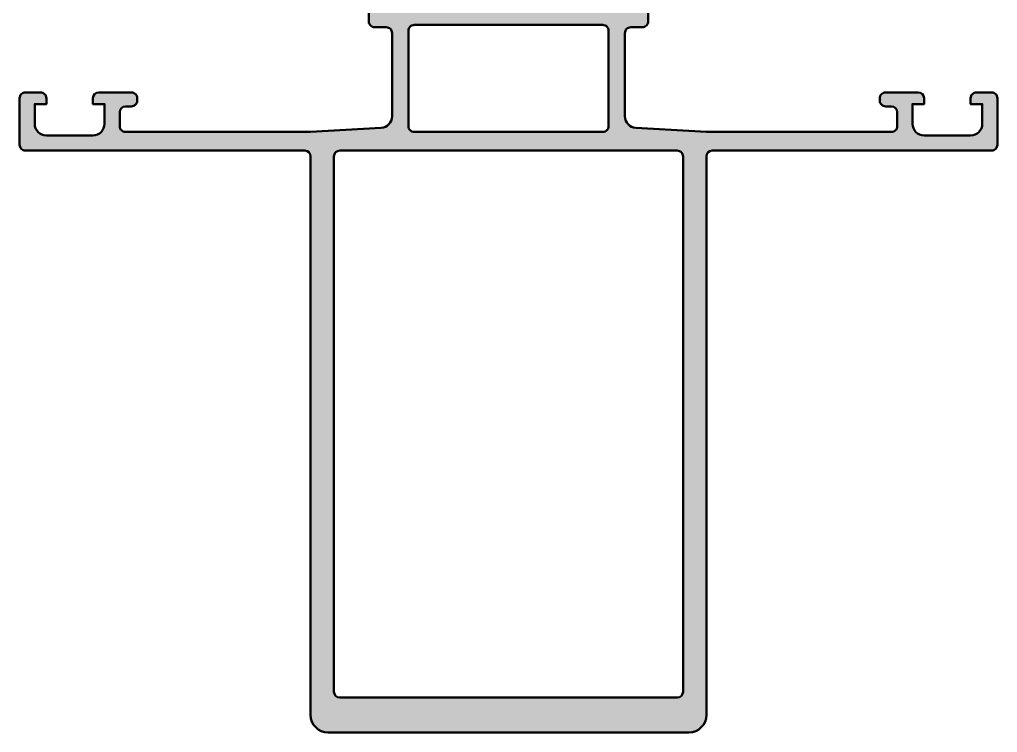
# Model space of a CAD drawing. Extents: x 0 to 84, y -50 to 75.
# Drawn here: x 0 to 84, y -50 to 11.3 of the extents above; entities that cross this region are included whole.
import ezdxf

# ---------------------------------------------------------------- set-up
doc = ezdxf.new("R2010")
doc.units = 0
doc.layers.add('0S-Alu contour', color=7, linetype='Continuous', lineweight=50)
doc.layers.add('0S-Alu hatch', color=252, linetype='Continuous', lineweight=25)

# ---------------------------------------------------------------- blocks, each defined once
blk = doc.blocks.new('346310__5F061762_ABC4_415F_935B_613D40C72568_')
at = {"layer": '0S-Alu hatch'}
h = blk.add_hatch(color=256, dxfattribs=at)
edge = h.paths.add_edge_path()
edge.add_line((31.99999809265137, 10.09999847412109), (31.99999809265138, 2.944488525390632))
edge.add_ellipse((31.00000742106394, 2.944476820800794), major_axis=(-0.9999906716559358, 0), ratio=1, start_angle=93.2692693520097, end_angle=180.0006706298244, ccw=False)
edge.add_line((31.05703544616698, 1.946113586425781), (25, 1.599998474121093))
edge.add_line((25, 1.599998474121093), (9.100006103515623, 1.599998474121093))
edge.add_ellipse((9.10000246415898, 2.099994834764451), major_axis=(-0.4999963606566024, 0), ratio=1, start_angle=-0.000417042864683026, end_angle=90.00041704258717, ccw=False)
edge.add_line((8.600006103515623, 2.099998474123518), (8.600006103515623, 3.300003051757812))
edge.add_ellipse((9.100008844383234, 3.300000310890201), major_axis=(-0.5000027408751234, 0), ratio=1, start_angle=270.0003140785709, end_angle=359.99968592151924, ccw=False)
edge.add_line((9.100006103515623, 3.800003051757812), (9.600006103515623, 3.800003051757812))
edge.add_arc((9.600018985091808, 4.299990170181628), 0.499987118589755, 269.9985238420721, 360.0014761578453)
edge.add_line((10.10000610351562, 4.300003051757092), (10.10000610351562, 4.5))
edge.add_arc((9.600019903500323, 4.5000137999847), 0.4999862002057441, 359.9984185945515, 450.0015814054078)
edge.add_line((9.600006103515621, 5), (6.799987792968749, 5))
edge.add_arc((6.800036528742741, 4.499951264226009), 0.5000487381489358, 90.00558416400735, 179.994415836045)
edge.add_line((6.29998779296875, 4.499999999999544), (6.29998779296875, 4))
edge.add_line((6.29998779296875, 4), (7.29998779296875, 4))
edge.add_line((7.29998779296875, 4), (7.29998779296875, 2.300003051757812))
edge.add_ellipse((6.300035042676396, 2.29995580302645), major_axis=(-0.999952751408627, 0), ratio=1, start_angle=89.99904127429778, end_angle=180.0027072806921, ccw=False)
edge.add_line((6.300018310546876, 1.300003051757812), (2.29998779296875, 1.300003051757812))
edge.add_ellipse((2.300030971468326, 2.300046230257388), major_axis=(-1.000043179431727, 0), ratio=1, start_angle=0.00247383901108833, end_angle=89.99752616102683, ccw=False)
edge.add_line((1.29998779296875, 2.300003051757152), (1.29998779296875, 4))
edge.add_line((1.29998779296875, 4), (2.29998779296875, 4))
edge.add_line((2.29998779296875, 4), (2.29998779296875, 4.5))
edge.add_arc((1.80003856548356, 4.500050770347224), 0.4999492300630801, 359.9941815559002, 450.0023212804758)
edge.add_line((1.800018310546875, 5), (0.5000000000000009, 5))
edge.add_arc((0.4999963606433601, 4.500003639356639), 0.4999963606566055, 89.99958295741312, 180.0004170428646)
edge.add_line((-4e-16, 4.499999999997574), (0, 0.5))
edge.add_arc((0.4999963606433596, 0.4999963606433596), 0.4999963606566047, 179.9995829571354, 270.0004170425876)
edge.add_line((0.5000000000000071, 1e-16), (24.49999046325684, 0))
edge.add_ellipse((24.49997720920579, -0.5000132540510434), major_axis=(-0.5000132542267087, 0), ratio=1, start_angle=180.0015187622907, end_angle=269.99848123788684, ccw=False)
edge.add_line((24.99999046325684, -0.4999999999984454), (24.99999046325685, -48.5))
edge.add_arc((26.4999951718937, -48.49999529136315), 1.500004708644241, 180.0001798546683, 269.9998201438853)
edge.add_line((26.49999046325684, -50), (57.5, -50))
edge.add_arc((57.49999090997713, -48.49999090997714), 1.500009090050399, 270.0003472111936, 359.9996527890366)
edge.add_line((58.99999999999998, -48.499999999994), (59, -0.5))
edge.add_ellipse((59.50001072995539, -0.5000107299553898), major_axis=(-0.5000107300705212, 0), ratio=1, start_angle=270.0012295359307, end_angle=359.9987704642715, ccw=False)
edge.add_line((59.5, 0), (83.49998474121092, 0))
edge.add_arc((83.49998838056757, 0.4999963606433657), 0.4999963606566104, 269.9995829574139, 360.0004170428646)
edge.add_line((83.99998474121094, 0.5000000000024303), (83.99998474121094, 4.5))
edge.add_arc((83.49998838056759, 4.500003639356642), 0.4999963606565953, 359.9995829571354, 450.0004170425878)
edge.add_line((83.49998474121092, 4.999999999999992), (82.19996643066409, 5))
edge.add_arc((82.1999461757274, 4.500050770347172), 0.4999492300631215, 89.997678719524, 180.0058184440372)
edge.add_line((81.69999694824217, 4.500000000000102), (81.69999694824217, 4))
edge.add_line((81.69999694824217, 4), (82.69999694824219, 4))
edge.add_line((82.69999694824219, 4), (82.69999694824219, 2.300003051757812))
edge.add_ellipse((81.6999537697426, 2.300046230257384), major_axis=(-1.000043179431718, 0), ratio=1, start_angle=90.00247383897272, end_angle=179.9975261609891, ccw=False)
edge.add_line((81.69999694824217, 1.300003051757819), (77.69996643066406, 1.300003051757812))
edge.add_ellipse((77.69994969853455, 2.299955803026465), major_axis=(-0.9999527514086416, 0), ratio=1, start_angle=-0.0027072808267121218, end_angle=90.0009587257008, ccw=False)
edge.add_line((76.6999969482422, 2.300003051758097), (76.69999694824219, 4))
edge.add_line((76.69999694824219, 4), (77.69999694824217, 4))
edge.add_line((77.69999694824217, 4), (77.69999694824217, 4.5))
edge.add_arc((77.1999482124682, 4.499951264226011), 0.5000487381489331, 0.0055841639549441, 89.99441583599327)
edge.add_line((77.19999694824219, 5), (74.3999786376953, 5))
edge.add_arc((74.39996483771063, 4.500013799984705), 0.499986200205745, 89.99841859459563, 180.0015814054484)
edge.add_line((73.89997863769533, 4.499999999999649), (73.89997863769531, 4.300003051757812))
edge.add_arc((74.39996575611914, 4.299990170181638), 0.4999871185897656, 179.9985238419079, 270.0014761579293)
edge.add_line((74.39997863769534, 3.800003051757812), (74.89997863769531, 3.800003051757812))
edge.add_ellipse((74.89997589682773, 3.300000310890221), major_axis=(-0.500002740875103, 0), ratio=1, start_angle=180.0003140784808, end_angle=269.99968592143193, ccw=False)
edge.add_line((75.39997863769531, 3.300003051757035), (75.39997863769533, 2.099998474121093))
edge.add_ellipse((74.89998227705198, 2.099994834764445), major_axis=(-0.4999963606565962, 0), ratio=1, start_angle=89.9995829574122, end_angle=180.0004170428646, ccw=False)
edge.add_line((74.89997863769533, 1.5999984741211), (58.99997711181643, 1.599998474121093))
edge.add_line((58.99997711181643, 1.599998474121093), (52.94294357299805, 1.946113586425781))
edge.add_ellipse((52.99997159810111, 2.944476820800799), major_axis=(-0.9999906716559419, 0), ratio=1, start_angle=-0.0006706298242988851, end_angle=86.7307306479899, ccw=False)
edge.add_line((51.99998092651366, 2.944488525390111), (51.99998092651368, 10.09999847412109))
edge.add_ellipse((52.49997805388187, 10.10000134675289), major_axis=(-0.4999971273764486, 0), ratio=1, start_angle=-90.0003291812481, end_angle=0.0003291815056059022, ccw=False)
edge.add_line((52.49998092651368, 10.59999847412109), (53.49998092651367, 10.59999847412109))
edge.add_arc((53.49998379914546, 11.0999956014893), 0.4999971273764628, 269.9996708187535, 360.0003291815056)
edge.add_line((53.99998092651367, 11.09999847412335), (53.99998092651367, 12.50000000000001))
edge.add_ellipse((54.0788173730567, 12.76752059199312), major_axis=(-0.2788950563274219, 0), ratio=1, start_angle=-1.164589374097602, end_angle=73.58012358051019, ccw=False)
edge.add_line((53.79997992651366, 12.7731889999915), (53.79997992651367, 13.22678299999151))
edge.add_ellipse((54.07884802215685, 13.23244365946857), major_axis=(-0.2789255417371577, 0), ratio=1, start_angle=-73.57540544464399, end_angle=1.1628700728869035, ccw=False)
edge.add_line((53.99998092651367, 13.49998699999152), (53.99998092651367, 15.37999800000003))
edge.add_arc((53.69998092651368, 15.37999800000002), 0.2999999999999936, 0, 90.00000000000136)
edge.add_line((53.69998092651367, 15.67999800000001), (52.72000660747088, 15.67999800000001))
edge.add_arc((52.72000660747088, 15.37999800000001), 0.2999999999999971, 90, 180)
edge.add_line((52.42000660747088, 15.37999800000001), (52.42000660747088, 12.61986284450365))
edge.add_ellipse((52.30000660747087, 12.61986284450364), major_axis=(-0.1199999999999974, 0), ratio=1, start_angle=89.99990065165463, end_angle=180, ccw=False)
edge.add_line((52.30000639939619, 12.49986284450383), (48.00013351440429, 12.49987030029297))
edge.add_ellipse((48.00012063215064, 12.99985741790093), major_axis=(-0.49998711777392, 0), ratio=1, start_angle=-0.0006019649143240713, end_angle=90.00147623556398, ccw=False)
edge.add_line((47.50013351440432, 12.99986267090045), (47.50013351440428, 13.69986724853517))
edge.add_line((47.50013351440428, 13.69986724853517), (48.88837814331054, 16.10438537597656))
edge.add_arc((48.76452811374477, 16.1622890737008), 0.1367174752311521, 334.9424651420083, 464.9230033002681)
edge.add_arc((49.07906064405423, 11.4836639999106), 4.823427744246107, 94.1580872098668, 161.6788997769482)
edge.add_ellipse((44.00013332676331, 12.99987048793399), major_axis=(-0.5000001876410634, 0), ratio=1, start_angle=90.00002150206501, end_angle=179.999978502529, ccw=False)
edge.add_line((44.0001335144043, 12.49987030029297), (39.99984741210937, 12.49987030029297))
edge.add_ellipse((39.99984759975035, 12.99987048793392), major_axis=(-0.5000001876409922, 0), ratio=1, start_angle=-2.149747109569944e-05, end_angle=89.9999784979359, ccw=False)
edge.add_arc((35.02192772587186, 11.61332741080377), 4.687671692939547, 17.20461869894618, 86.95839869546658)
edge.add_arc((35.23253766433647, 16.16472934732132), 0.135154135535662, 73.61629667622847, 206.5182348814983)
edge.add_line((35.11160278320313, 16.10438537597656), (36.49984741210938, 13.69986724853516))
edge.add_line((36.49984741210938, 13.69986724853516), (36.49984741210938, 12.99986267089843))
edge.add_ellipse((35.99986029436305, 12.99985741790093), major_axis=(-0.4999871177739239, 0), ratio=1, start_angle=89.99852376443351, end_angle=180.0006019649143, ccw=False)
edge.add_line((35.99984741210938, 12.49987030029297), (31.69997261976877, 12.49986284450377))
edge.add_ellipse((31.69997241169416, 12.61986284450358), major_axis=(-0.1199999999999984, 0), ratio=1, start_angle=0, end_angle=90.00009934830649, ccw=False)
edge.add_line((31.57997241169417, 12.61986284450358), (31.57997241169417, 15.37999800000001))
edge.add_arc((31.27997241169417, 15.37999800000001), 0.2999999999999989, 0, 90.00000000000067)
edge.add_line((31.27997241169417, 15.67999800000001), (30.29999809265137, 15.67999800000001))
edge.add_arc((30.29999809265137, 15.37999800000001), 0.2999999999999971, 90.00000000000067, 180)
edge.add_line((29.99999809265137, 15.37999800000001), (29.99999809265137, 13.4999869999915))
edge.add_ellipse((29.9211309970082, 13.23244365946856), major_axis=(-0.2789255417371545, 0), ratio=1, start_angle=178.8371299271126, end_angle=253.5754054446454, ccw=False)
edge.add_line((30.19999909265138, 13.22678299999149), (30.19999909265138, 12.7731889999915))
edge.add_ellipse((29.92116164610833, 12.76752059199312), major_axis=(-0.2788950563274309, 0), ratio=1, start_angle=106.4198764194924, end_angle=181.1645893740991, ccw=False)
edge.add_line((29.99999809265137, 12.50000000000001), (29.99999809265137, 11.09999847412109))
edge.add_arc((30.4999952200196, 11.0999956014893), 0.4999971273764663, 179.9996708184944, 270.0003291812469)
edge.add_line((30.49999809265139, 10.59999847412109), (31.49999809265137, 10.59999847412109))
edge.add_ellipse((31.50000096528315, 10.10000134675287), major_axis=(-0.499997127376477, 0), ratio=1, start_angle=179.9996708184945, end_angle=270.00032918124487, ccw=False)
edge = h.paths.add_edge_path()
edge.add_ellipse((33.89999102385258, 10.29999829499506), major_axis=(-0.4999971273764699, 0), ratio=1, start_angle=-90.0003291812464, end_angle=0.0003291815056059022, ccw=False)
edge.add_line((33.89999389648437, 10.79999542236328), (50.09998703002931, 10.79999542236327))
edge.add_ellipse((50.09998990266111, 10.29999829499508), major_axis=(-0.4999971273764415, 0), ratio=1, start_angle=179.9996708184945, end_angle=270.00032918124646, ccw=False)
edge.add_line((50.59998703002929, 10.29999542236103), (50.59998703002929, 2.100006103515625))
edge.add_ellipse((50.09998990266108, 2.100003230883835), major_axis=(-0.4999971273764623, 0), ratio=1, start_angle=89.99967081875349, end_angle=180.0003291815056, ccw=False)
edge.add_line((50.0999870300293, 1.600006103515625), (33.89999389648437, 1.600006103515628))
edge.add_ellipse((33.89999102385257, 2.100003230883831), major_axis=(-0.4999971273764557, 0), ratio=1, start_angle=-0.0003291815056059022, end_angle=90.0003291812489, ccw=False)
edge.add_line((33.39999389648436, 2.100006103517882), (33.39999389648436, 10.29999542236101))
edge = h.paths.add_edge_path()
edge.add_line((26.99999046325684, -46.50000000000001), (26.99999046325684, -0.4999999701976777))
edge.add_ellipse((27.5000168180865, -0.5000263548312323), major_axis=(-0.5000263555257727, 0), ratio=1, start_angle=270.00301988183895, end_angle=359.99697670313066, ccw=False)
edge.add_line((27.49999046325684, -1e-16), (56.5, 1.8e-15))
edge.add_ellipse((56.4999580078819, -0.5000419921180975), major_axis=(-0.5000419938812892, 0), ratio=1, start_angle=180.0048115382487, end_angle=269.9951884618249, ccw=False)
edge.add_line((57, -0.4999999999993563), (57, -46.5))
edge.add_ellipse((56.49998418554195, -46.49998418554195), major_axis=(-0.5000158147081346, 0), ratio=1, start_angle=90.0018121460858, end_angle=179.9981878538209, ccw=False)
edge.add_line((56.5, -47), (27.49999046325684, -46.99999999999999))
edge.add_ellipse((27.49999193556748, -46.49999852768935), major_axis=(-0.5000014723128038, 0), ratio=1, start_angle=0.00016871483222757888, end_angle=89.9998312861257, ccw=False)
at = {"layer": '0S-Alu contour', "color": 7}
for points in [[(35.11160278320313, 16.10438537597656), (36.49984741210938, 13.69986724853516), (36.49984741210938, 12.99986267089843)], [(47.50013351440432, 12.99986267090045), (47.50013351440428, 13.69986724853517), (48.88837814331054, 16.10438537597656)], [(29.99999809265137, 15.37999800000001), (29.99999809265137, 13.4999869999915)], [(31.27997241169417, 15.67999800000001), (30.29999809265137, 15.67999800000001)], [(31.57997241169417, 12.61986284450358), (31.57997241169417, 15.37999800000001)], [(52.42000660747088, 15.37999800000001), (52.42000660747088, 12.61986284450365)], [(53.69998092651367, 15.67999800000001), (52.72000660747088, 15.67999800000001)], [(53.99998092651367, 13.49998699999152), (53.99998092651367, 15.37999800000003)], [(30.19999909265138, 13.22678299999149), (30.19999909265138, 12.7731889999915)], [(53.79997992651366, 12.7731889999915), (53.79997992651367, 13.22678299999151)], [(29.99999809265137, 12.50000000000001), (29.99999809265137, 11.09999847412109)], [(35.99984741210938, 12.49987030029297), (31.69997261976877, 12.49986284450377)], [(44.0001335144043, 12.49987030029297), (39.99984741210937, 12.49987030029297)], [(52.30000639939619, 12.49986284450383), (48.00013351440429, 12.49987030029297)], [(53.99998092651367, 11.09999847412335), (53.99998092651367, 12.50000000000001)], [(30.49999809265139, 10.59999847412109), (31.49999809265137, 10.59999847412109)], [(31.99999809265137, 10.09999847412109), (31.99999809265138, 2.944488525390632)], [(33.39999389648436, 2.100006103517882), (33.39999389648436, 10.29999542236101)], [(33.89999389648437, 10.79999542236328), (50.09998703002931, 10.79999542236327)], [(50.59998703002929, 10.29999542236103), (50.59998703002929, 2.100006103515625)], [(51.99998092651366, 2.944488525390111), (51.99998092651368, 10.09999847412109)], [(52.49998092651368, 10.59999847412109), (53.49998092651367, 10.59999847412109)], [(-4e-16, 4.499999999997574), (0, 0.5)], [(1.800018310546875, 5), (0.5000000000000009, 5)], [(1.29998779296875, 2.300003051757152), (1.29998779296875, 4), (2.29998779296875, 4), (2.29998779296875, 4.5)], [(6.29998779296875, 4.499999999999544), (6.29998779296875, 4), (7.29998779296875, 4), (7.29998779296875, 2.300003051757812)], [(9.600006103515621, 5), (6.799987792968749, 5)], [(10.10000610351562, 4.300003051757092), (10.10000610351562, 4.5)], [(73.89997863769533, 4.499999999999649), (73.89997863769531, 4.300003051757812)], [(77.19999694824219, 5), (74.3999786376953, 5)], [(76.6999969482422, 2.300003051758097), (76.69999694824219, 4), (77.69999694824217, 4), (77.69999694824217, 4.5)], [(81.69999694824217, 4.500000000000102), (81.69999694824217, 4), (82.69999694824219, 4), (82.69999694824219, 2.300003051757812)], [(83.49998474121092, 4.999999999999992), (82.19996643066409, 5)], [(83.99998474121094, 0.5000000000024303), (83.99998474121094, 4.5)], [(9.100006103515623, 3.800003051757812), (9.600006103515623, 3.800003051757812)], [(74.39997863769534, 3.800003051757812), (74.89997863769531, 3.800003051757812)], [(8.600006103515623, 2.099998474123518), (8.600006103515623, 3.300003051757812)], [(75.39997863769531, 3.300003051757035), (75.39997863769533, 2.099998474121093)], [(31.05703544616698, 1.946113586425781), (25, 1.599998474121093), (9.100006103515623, 1.599998474121093)], [(74.89997863769533, 1.5999984741211), (58.99997711181643, 1.599998474121093), (52.94294357299805, 1.946113586425781)], [(6.300018310546876, 1.300003051757812), (2.29998779296875, 1.300003051757812)], [(50.0999870300293, 1.600006103515625), (33.89999389648437, 1.600006103515628)], [(81.69999694824217, 1.300003051757819), (77.69996643066406, 1.300003051757812)], [(0.5000000000000071, 1e-16), (24.49999046325684, 0)], [(27.49999046325684, -1e-16), (56.5, 1.8e-15)], [(59.5, 0), (83.49998474121092, 0)], [(24.99999046325684, -0.4999999999984454), (24.99999046325685, -48.5)], [(26.99999046325684, -46.50000000000001), (26.99999046325684, -0.4999999701976777)], [(57, -0.4999999999993563), (57, -46.5)], [(58.99999999999998, -48.499999999994), (59, -0.5)], [(56.5, -47), (27.49999046325684, -46.99999999999999)], [(26.49999046325684, -50), (57.5, -50)]]:
    blk.add_lwpolyline(points, dxfattribs=at)
for centre, radius, start, end in [((35.23253766433647, 16.16472934732132), 0.135154135535662, 73.61629667622847, 206.5182348814983), ((35.02192772587186, 11.61332741080377), 4.687671692939547, 17.20461869894618, 86.95839869546658), ((49.07906064405423, 11.4836639999106), 4.823427744246107, 94.1580872098668, 161.6788997769482), ((48.76452811374477, 16.1622890737008), 0.1367174752311521, 334.9424651420083, 104.9230033002681), ((30.29999809265137, 15.37999800000001), 0.2999999999999971, 90.00000000000067, 180), ((31.27997241169417, 15.37999800000001), 0.2999999999999989, 0, 90.00000000000067), ((52.72000660747088, 15.37999800000001), 0.2999999999999971, 90, 180), ((53.69998092651368, 15.37999800000002), 0.2999999999999936, 0, 90.00000000000136), ((30.4999952200196, 11.0999956014893), 0.4999971273764663, 179.9996708184944, 270.0003291812469), ((53.49998379914546, 11.0999956014893), 0.4999971273764628, 269.9996708187535, 0.0003291815055843), ((0.4999963606433601, 4.500003639356639), 0.4999963606566055, 89.99958295741312, 180.0004170428646), ((1.80003856548356, 4.500050770347224), 0.4999492300630801, 359.9941815559002, 90.0023212804758), ((6.800036528742741, 4.499951264226009), 0.5000487381489358, 90.00558416400735, 179.994415836045), ((9.600019903500323, 4.5000137999847), 0.4999862002057441, 359.9984185945515, 90.00158140540785), ((9.600018985091808, 4.299990170181628), 0.499987118589755, 269.9985238420721, 0.0014761578452432), ((74.39996483771063, 4.500013799984705), 0.499986200205745, 89.99841859459563, 180.0015814054484), ((74.39996575611914, 4.299990170181638), 0.4999871185897656, 179.9985238419079, 270.0014761579293), ((77.1999482124682, 4.499951264226011), 0.5000487381489331, 0.0055841639549441, 89.99441583599327), ((82.1999461757274, 4.500050770347172), 0.4999492300631215, 89.997678719524, 180.0058184440372), ((83.49998838056759, 4.500003639356642), 0.4999963606565953, 359.9995829571354, 90.00041704258778), ((0.4999963606433596, 0.4999963606433596), 0.4999963606566047, 179.9995829571354, 270.0004170425876), ((83.49998838056757, 0.4999963606433657), 0.4999963606566104, 269.9995829574139, 0.0004170428646345), ((26.4999951718937, -48.49999529136315), 1.500004708644241, 180.0001798546683, 269.9998201438853), ((57.49999090997713, -48.49999090997714), 1.500009090050399, 270.0003472111936, 359.9996527890366)]:
    blk.add_arc(centre, radius, start, end, dxfattribs=at)
at = {"layer": '0S-Alu contour', "color": 7, "extrusion": (0, 0, -1)}
for centre, radius, start, end in [((-29.9211309970082, 13.23244365946856), 0.2789255417371545, 106.4245945553546, 181.1628700728874), ((-54.07884802215685, 13.23244365946857), 0.2789255417371577, 358.8371299271131, 73.57540544464406), ((-29.92116164610833, 12.76752059199312), 0.2788950563274309, 178.8354106259009, 253.5801235805076), ((-31.69997241169416, 12.61986284450358), 0.1199999999999984, 269.9999006516935, 0), ((-35.99986029436305, 12.99985741790093), 0.4999871177739239, 179.9993980350857, 270.0014762355665), ((-39.99984759975035, 12.99987048793392), 0.5000001876409922, 270.0000215020641, 2.14974711152e-05), ((-44.00013332676331, 12.99987048793399), 0.5000001876410634, 180.000021497471, 269.999978497935), ((-48.00012063215064, 12.99985741790093), 0.4999871177739201, 269.998523764436, 0.0006019649143335), ((-52.30000660747087, 12.61986284450364), 0.1199999999999974, 180, 270.0000993483454), ((-54.0788173730567, 12.76752059199312), 0.2788950563274219, 286.4198764194898, 1.16458937409755), ((-31.50000096528315, 10.10000134675287), 0.499997127376477, 89.99967081875515, 180.0003291815056), ((-33.89999102385258, 10.29999829499506), 0.4999971273764699, 359.9996708184944, 90.00032918124649), ((-50.09998990266111, 10.29999829499508), 0.4999971273764415, 89.99967081875351, 180.0003291815056), ((-52.49997805388187, 10.10000134675289), 0.4999971273764486, 359.9996708184944, 90.00032918124812), ((-9.100008844383234, 3.300000310890201), 0.5000027408751234, 0.0003140784807261, 89.99968592142906), ((-74.89997589682773, 3.300000310890221), 0.500002740875103, 90.0003140785681, 179.9996859215192), ((-31.00000742106394, 2.944476820800794), 0.999990671655936, 179.9993293701756, 266.7307306479903), ((-52.99997159810111, 2.944476820800799), 0.999990671655942, 273.2692693520101, 0.000670629824406), ((-2.300030971468326, 2.300046230257388), 1.000043179431727, 270.0024738389732, 359.9975261609889), ((-6.300035042676396, 2.29995580302645), 0.999952751408627, 179.9972927193079, 270.0009587257022), ((-9.10000246415898, 2.099994834764451), 0.4999963606566024, 269.9995829574128, 0.0004170428646345), ((-33.89999102385257, 2.100003230883831), 0.4999971273764557, 269.9996708187511, 0.0003291815055843), ((-50.09998990266108, 2.100003230883835), 0.4999971273764623, 179.9996708184944, 270.0003291812465), ((-74.89998227705198, 2.099994834764445), 0.4999963606565962, 179.9995829571354, 270.0004170425878), ((-77.69994969853455, 2.299955803026465), 0.9999527514086416, 269.9990412742992, 0.0027072808266599), ((-81.6999537697426, 2.300046230257384), 1.000043179431718, 180.002473839011, 269.9975261610273), ((-24.49997720920579, -0.5000132540510434), 0.5000132542267087, 90.00151876211314, 179.9984812377093), ((-27.5000168180865, -0.5000263548312323), 0.5000263555257727, 0.0030232968693599, 89.99698011816105), ((-56.4999580078819, -0.5000419921180975), 0.5000419938812892, 90.00481153817512, 179.9951884617513), ((-59.50001072995539, -0.5000107299553898), 0.5000107300705212, 0.001229535728491, 89.9987704640693), ((-27.49999193556748, -46.49999852768935), 0.5000014723128038, 270.0001687138743, 359.9998312851678), ((-56.49998418554195, -46.49998418554195), 0.5000158147081346, 180.0018121461791, 269.9981878539142)]:
    blk.add_arc(centre, radius, start, end, dxfattribs=at)
blk = doc.blocks.new('368660__F550F73E_6552_474D_B289_C6CBCC4CB993_')
at = {"layer": '0S-Alu contour', "color": 7}
blk.add_blockref('346310__5F061762_ABC4_415F_935B_613D40C72568_', (0, 0), dxfattribs=at)

msp = doc.modelspace()

# ---------------------------------------------------------------- block references
at = {"layer": '0S-Alu contour', "color": 7}
msp.add_blockref('368660__F550F73E_6552_474D_B289_C6CBCC4CB993_', (0, 0), dxfattribs=at)

doc.saveas('drawing.dxf')
